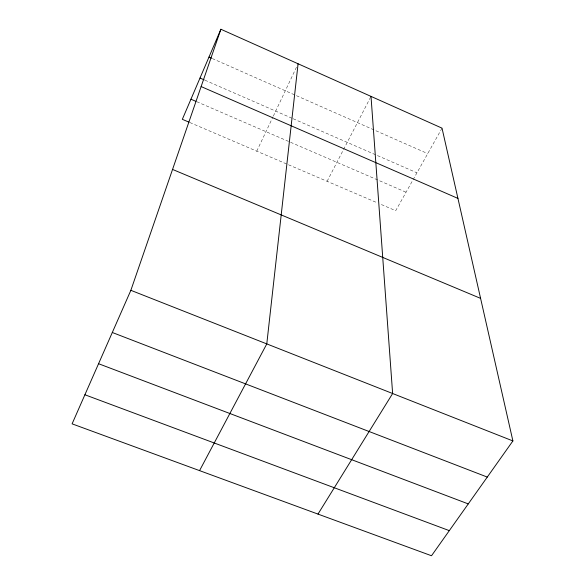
<?xml version="1.0" encoding="UTF-8"?>
<svg xmlns="http://www.w3.org/2000/svg" width="585" height="585" viewBox="0 0 585 585"><rect width="100%" height="100%" fill="white"/><g stroke="black" fill="none" stroke-linecap="round" stroke-linejoin="round"><path stroke-width="0.44" stroke-dasharray="2.92 2.19" d="M256.742 151.179L272.976 116.861M273.363 116.042L297.699 64.599M327.103 181.306L371.007 96.393M442.019 128.152L395.709 210.688L380.652 204.238M189.862 122.536L377.303 202.805M196.779 101.724L406.07 192.231M204.991 80.225L292.332 118.382M293.165 118.748L416.951 172.831M212.296 58.544L427.73 153.628"/><path stroke-width="0.88" d="M298.087 63.78L266.782 343.9L199.565 470.625M130.864 290.314L220.889 29.25L442.019 128.152L512.899 440.936L431.511 555.75L72.101 423.847L130.864 290.314L512.899 440.936M220.889 29.25L182.337 119.318L189.021 122.177M317.984 514.083L392.63 393.522L371.007 96.393M84.905 394.758L449.309 530.639M98.565 363.716L468.263 503.904M112.305 332.492L487.276 477.075M172.546 169.431L480.592 298.379M190.944 99.201L195.946 101.359M200.004 78.039L204.165 79.86M201.123 86.573L457.938 198.41M208.977 57.074L211.47 58.178"/></g></svg>
